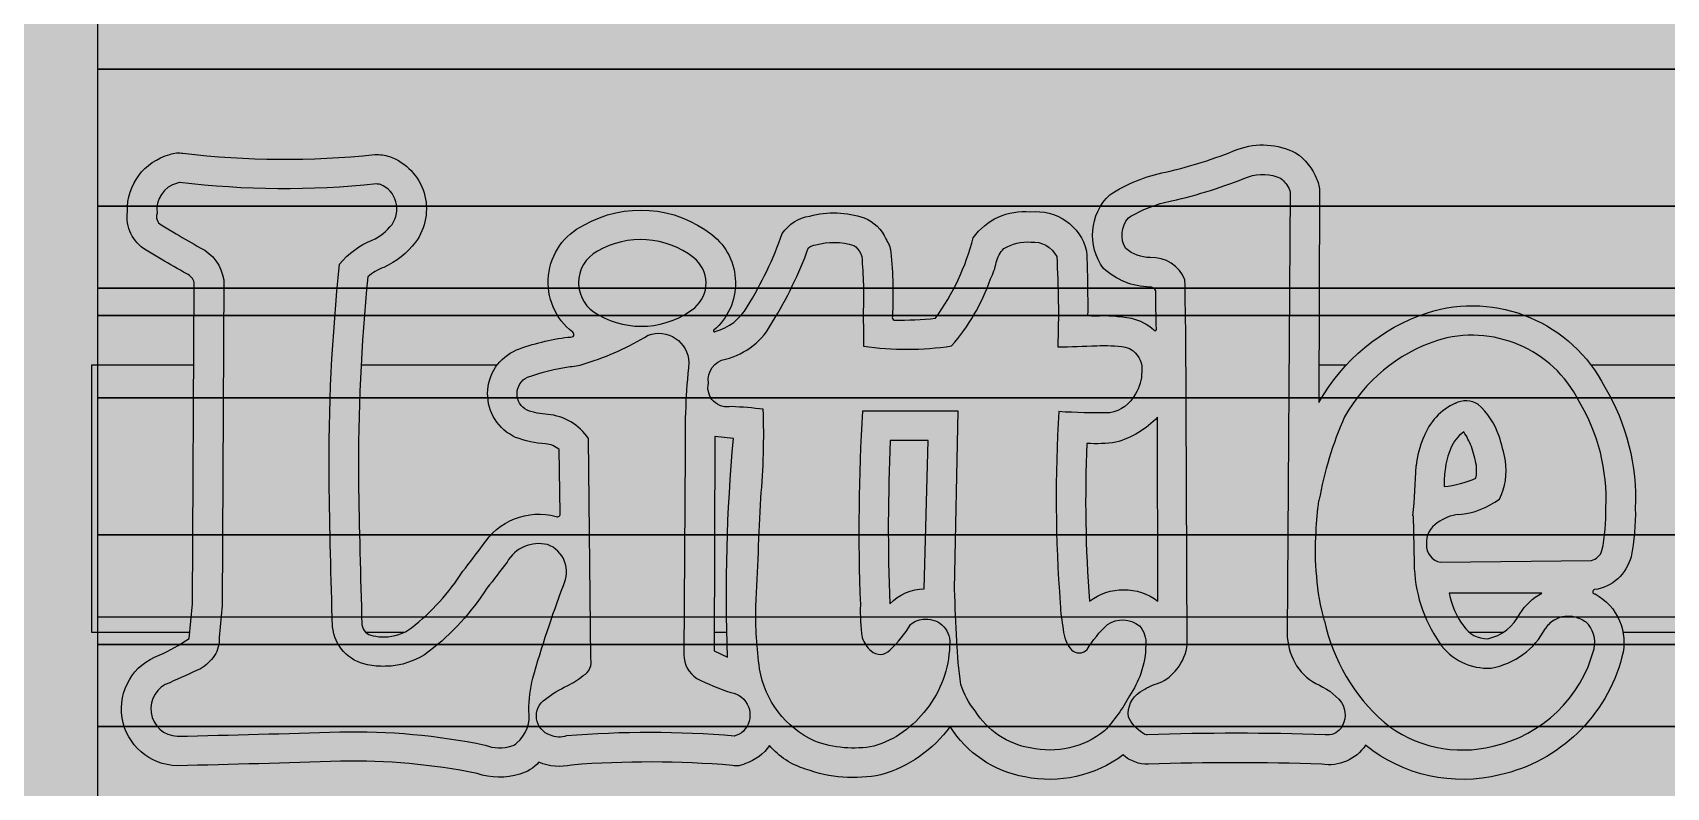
# Model space of a CAD drawing. Header units: metres. Extents: x 5916 to 6101, y 1788 to 1857.
# Drawn here: x 6023.633 to 6025.424, y 1793.426 to 1794.252 of the extents above; entities that cross this region are included whole.
import ezdxf

# ---------------------------------------------------------------- set-up
doc = ezdxf.new("R2010")
doc.units = ezdxf.units.M
doc.header["$LTSCALE"] = 0.02
for name, color, linetype in [('A-Cotas', 7, 'Continuous'), ('A-Paredes Externas', 3, 'Continuous'), ('A-Puertas', 7, 'Continuous'), ('HATCH', 8, 'Continuous'), ('PIZZA', 7, 'Continuous')]:
    doc.layers.add(name, color=color, linetype=linetype)
doc.layers.add('A-PAREDES FRONTALES', color=7, linetype='Continuous', lineweight=30)

# ---------------------------------------------------------------- blocks, each defined once
blk = doc.blocks.new('28 inch Little Caesars Orange Face on Raceway')
h = blk.add_hatch(color=256)
h.paths.add_polyline_path([(11.909, 27.868, 0.078674), (11.239, 27.957, -0.055838), (2.619, 28.013, 0.143685), (2.028, 27.957, 0.348883), (0.118, 25.401, 0.298974), (0.956, 23.66), (1.637, 23.251, 0.000718), (2.788, 22.592, -0.231194), (3.125, 22.209), (3.051, 7.775), (2.89, 6.226, -0.052646), (1.552, 5.474, 0.834411), (2.358, 0.51, 0.002554), (9.705, 0.707, -0.055448), (15.838, 0.161, 0.16131), (17.766, 0.131, 0.14555), (18.616, 0.662, 0.160828), (20.088, 0.541, -0.03992), (27.314, 0.525, 0.199307), (27.906, 0.616, 0.173846), (28.983, 1.421, 0.147356), (30.607, 0.358, 0.138501), (33.993, 0.101, 0.166298), (37.104, 2.27, 0.213254), (40.459, 0.009, 0.215112), (44.878, 0.996, 0.194872), (46.018, 0.579, -0.01701), (53.806, 0.579, 0.294743), (55.781, 1.429, 0.234596), (61.819, 0.097, 0.280573), (67.305, 5.394, 0.351825), (66.095, 8.221, -0.969961), (66.073, 8.416, 0.303948), (67.712, 9.897, 0.053861), (67.905, 12.066, 0.145872), (66.537, 17.509, 0.36602), (58.556, 20.854, 0.186652), (53.683, 16.818), (53.709, 26.269, 0.121948), (53.592, 26.836, 0.157462), (52.631, 28.037, 0.207138), (50.047, 28.195, -0.039842), (46.788, 27.166, 0.097758), (44.28, 26.146, 0.378469), (44.001, 22.844, 0.183482), (46.077, 22.005, -0.273636), (46.357, 21.843, 0.010393), (46.376, 20.109, -0.915173), (46.267, 20.078, 0.125207), (45.256, 20.605, 0.057324), (43.633, 20.714, -0.077641), (43.286, 20.749, 0.011404), (43.241, 23.622, 0.378434), (40.709, 25.38, 0.272374), (38.145, 24.217, -0.091431), (36.451, 20.606, -0.028896), (34.584, 20.524, -0.375431), (34.512, 20.689, 0.033406), (34.445, 23.577, 0.104045), (34.214, 24.166, 0.196022), (33.24, 25.114, 0.146645), (30.79, 25.196, 0.199415), (29.56, 24.417, -0.056106), (27.984, 21.122, -0.203366), (26.541, 20.012, -1.08203), (26.483, 20.072, 0.473144), (26.397, 24.358, 0.304128), (20.632, 24.786, 0.555068), (20.136, 19.98, -0.479203), (20.161, 19.784, -0.07808), (19.925, 19.754, 0.057035), (17.612, 19.184, 0.651295), (17.569, 15.255, 0.074403), (18.919, 14.967, -0.150813), (19.53, 14.707), (19.572, 11.851, -0.668482), (19.397, 11.704, 0.331682), (16.088, 10.397, -0.003248), (15.202, 9.245, -0.085232), (12.888, 6.699, -0.159045), (11.683, 6.295, -0.065043), (11.162, 6.346, -0.33093), (10.661, 6.845, -0.004211), (10.509, 13.34, -0.027508), (10.931, 22.458, -0.098852), (11.641, 22.89, 0.120649), (13.07, 24.017, 0.501281)])
h.paths.add_polyline_path([(11.312, 26.635, -0.055412), (11.495, 26.61, -0.486336), (12.016, 24.816, -0.11467), (11.129, 24.11, 0.134879), (9.661, 23.027, 0.028816), (9.187, 13.324, 0.004249), (9.341, 6.748, 0.335981), (10.908, 5.047, 0.06037), (11.709, 4.973, 0.159156), (13.691, 5.647, 0.084143), (16.283, 8.48, 0.003273), (17.185, 9.655, -0.332095), (19.002, 10.44, -0.455011), (19.717, 8.61, 0.019789), (18.34, 4.437, 0.055681), (18.159, 2.991, -0.269798), (17.624, 1.537, -0.156288), (17.396, 1.401, -0.176676), (16.202, 1.437, 0.056398), (9.67, 2.029, -0.002545), (2.361, 1.833, -0.838439), (2.026, 4.239, 0.005453), (3.403, 4.866, 0.116377), (4.036, 5.453, 0.1716), (4.239, 6.266), (4.374, 7.703), (4.448, 22.331, 0.248872), (3.393, 23.77, -0.000679), (2.307, 24.391), (1.637, 24.793, -0.356494), (1.451, 25.314, -0.377749), (2.365, 26.678, -0.007395), (2.438, 26.698, -0.138712), (2.464, 26.699, 0.055423)], flags=16)
h.paths.add_polyline_path([(21.247, 23.613, -0.305913), (25.566, 23.329, -0.47705), (25.622, 21.076, -0.307148), (21.29, 20.763, -0.609239)], flags=16)
h.paths.add_polyline_path([(18.109, 17.958, -0.053892), (20.019, 18.432, 0.089422), (20.744, 18.589, 0.062996), (23.537, 19.846, -0.50774), (25.363, 18.623, 0.029928), (25.192, 14.607), (25.136, 5.491, 0.256333), (25.715, 4.433, 0.041625), (27.248, 3.798, -0.577274), (27.881, 2.151, -0.173846), (27.519, 1.881, 0.021049), (27.414, 1.844, 0.040563), (19.858, 1.849, -0.181585), (19.132, 1.879, -0.627143), (18.914, 3.499, -0.04992), (19.885, 4.097, 0.064605), (20.614, 4.564, 0.338433), (20.95, 5.323), (20.846, 15.198, 0.228242), (19.02, 16.285, -0.071967), (18.083, 16.475, -0.623771)], flags=16)
h.paths.add_polyline_path([(27.01, 18.77, 0.218132), (29.12, 20.444, 0.052259), (30.728, 23.753, -0.161905), (31.061, 23.898, -0.148405), (32.772, 23.875, -0.137968), (33.071, 23.529, -0.051779), (33.129, 23.383, -0.033766), (33.194, 20.825, -0.006985), (33.204, 19.347, 0.070986), (37.168, 19.36, 0.096825), (38.92, 22.372, 0.066439), (39.179, 23.106, -0.152393), (39.523, 23.731, -0.158738), (40.73, 24.027, -0.301854), (41.894, 23.38, -0.024867), (41.941, 19.318, 0.004974), (43.694, 19.371, -0.046024), (44.979, 19.311, -0.099325), (45.329, 19.139, -0.261512), (45.718, 18.209, -0.141051), (45.431, 17.204, -0.233407), (44.285, 16.357, -0.019151), (41.988, 16.41, 0.033908), (42.053, 7.794, 0.033627), (42.192, 6.621, 0.166434), (42.565, 5.71, 0.42436), (43.264, 5.733, -0.067566), (44.171, 6.845, -0.336626), (45.615, 6.787, -0.214301), (45.899, 5.935, -0.080011), (45.679, 4.655, -0.065934), (45.17, 3.654, -0.0609), (44.046, 2.074, -0.226781), (40.707, 1.309, -0.214729), (38.226, 2.97, -0.095996), (37.592, 4.159, -0.023556), (37.399, 6.112, -0.003646), (37.305, 8.431), (37.468, 16.43), (33.162, 16.43, 0.024786), (33.069, 7.732, 0.043349), (33.15, 6.263, 0.127742), (33.558, 5.661, 0.398291), (34.399, 5.694, 0.057591), (35.329, 6.853, -0.195998), (35.988, 7.092, -0.475909), (37.077, 5.892, -0.164919), (36.038, 3.052, -0.163311), (33.679, 1.387, -0.138107), (31.02, 1.616, -0.250536), (28.537, 4.863, -0.039132), (28.369, 7.665, 0.000743), (28.593, 12.525, 0.031026), (28.705, 16.522, 0.01014), (27.285, 16.643, -0.553786), (26.239, 17.689, -0.408476)], flags=16)
h.paths.add_polyline_path([(26.533, 15.289), (27.361, 15.198, 0.031576), (27.102, 5.377), (26.494, 5.662)], flags=16)
h.paths.add_polyline_path([(34.416, 15.108), (36.112, 15.108), (35.944, 8.457, 0.192704), (34.39, 7.784, -0.021186)], flags=16)
h.paths.add_polyline_path([(45.122, 25.114, -0.092613), (47.061, 25.872, 0.039794), (50.518, 26.958, -0.193517), (51.96, 26.892, -0.142025), (52.355, 26.367, 0.015725), (52.387, 26.29, 0.001206), (52.387, 26.284), (52.251, 6.443, 0.111854), (52.593, 5.143, 0.14115), (53.538, 4.198, -0.129498), (54.692, 3.354, -0.308153), (54.66, 2.182, -0.266729), (53.963, 1.897, 0.017251), (45.973, 1.9, -0.194872), (45.765, 1.976, -0.153282), (45.127, 2.696, -0.305083), (45.652, 3.82, -0.086381), (46.498, 4.225, 0.130788), (47.308, 4.857, 0.140067), (47.764, 5.964), (47.697, 20.186, -0.002118), (47.66, 22.323, 0.327109), (46.095, 23.327, -0.163851), (44.998, 23.73, -0.325865)], flags=16)
h.paths.add_polyline_path([(43.255, 14.984, 0.053876), (44.56, 15.036, 0.135886), (46.432, 16.159), (46.445, 7.898, 0.336535), (43.372, 7.898, -0.030999)], flags=16)
h.paths.add_polyline_path([(54.837, 16.173, -0.18624), (58.964, 19.596, -0.367595), (65.378, 16.87, -0.148101), (66.582, 12.093, -0.058795), (66.408, 10.168, -0.259974), (65.933, 9.731), (59.152, 9.649, -0.383637), (58.515, 10.452, -0.28427), (59.004, 11.412, -0.140461), (59.988, 11.79, 0.138344), (61.795, 12.487, 0.155085), (62.064, 14.204, 0.038544), (61.779, 15.308, 0.130754), (60.834, 16.743, 0.268838), (59.816, 16.795, 0.196008), (58.391, 15.26, 0.077083), (58.049, 13.973, -0.016827), (57.912, 11.736), (57.964, 9.598, 0.150262), (59.098, 6.032, 0.266105), (61.427, 4.896, 0.233201), (63.867, 6.677, -0.123162), (64.318, 7.083, -0.194353), (65.172, 7.197, -0.08068), (65.678, 6.967, -0.271334), (66.049, 5.754, -0.280292), (61.51, 1.383, -0.235077), (56.611, 2.459, -0.158929), (53.934, 7.009, -0.051974), (53.583, 9.003, -0.041299), (53.556, 11.024, -0.025661), (53.686, 12.414, -0.06039)], flags=16)
h.paths.add_polyline_path([(59.618, 14.764, -0.168977), (60.199, 15.499, -0.045028), (60.539, 14.846, -0.036408), (60.759, 13.989, -0.091868), (60.736, 13.427, -0.083605), (59.312, 13.046, -0.054846), (59.36, 13.796, -0.083442)], flags=16)
h.paths.add_polyline_path([(59.539, 8.251), (63.698, 8.251, 0.132553), (62.718, 7.337, -0.230401), (61.273, 6.213, -0.256138), (60.181, 6.791, -0.110418)], flags=16)
at = {"true_color": 0xf57a00}
for points in [[(9.187, 13.324, -0.028816), (9.661, 23.027, -0.134879), (11.129, 24.11, 0.11467), (12.016, 24.816, 0.486336), (11.495, 26.61, 0.055412), (11.312, 26.635, -0.055486), (2.454, 26.701, 0.046604), (2.445, 26.7, 0.00812), (2.365, 26.678, 0.377749), (1.451, 25.314, 0.356494), (1.637, 24.793), (2.307, 24.391, 0.000679), (3.393, 23.77, -0.248872), (4.448, 22.331), (4.374, 7.703), (4.239, 6.266, -0.1716), (4.036, 5.453, -0.116377), (3.403, 4.866, -0.005453), (2.026, 4.239, 0.838439), (2.361, 1.833, 0.002545), (9.67, 2.029, -0.056398), (16.202, 1.437, 0.176676), (17.396, 1.401, 0.156288), (17.624, 1.537, 0.269798), (18.159, 2.991, -0.055681), (18.34, 4.437, -0.019789), (19.717, 8.61, 0.455011), (19.002, 10.44, 0.332095), (17.185, 9.655, -0.003273), (16.283, 8.48, -0.084143), (13.691, 5.647, -0.159156), (11.709, 4.973, -0.06037), (10.908, 5.047, -0.335981), (9.341, 6.748, -0.004249)], [(52.387, 26.273, -0.003225), (52.387, 26.29, -0.015725), (52.355, 26.367, 0.142025), (51.96, 26.892, 0.193517), (50.518, 26.958, -0.039794), (47.061, 25.872, 0.092613), (45.122, 25.114, 0.325865), (44.998, 23.73, 0.163851), (46.095, 23.327, -0.327109), (47.66, 22.323, 0.000371), (47.665, 21.949), (52.358, 22.082)], [(33.162, 16.43), (37.468, 16.43), (37.305, 8.431, 0.003646), (37.399, 6.112, 0.023556), (37.592, 4.159, 0.095996), (38.226, 2.97, 0.214729), (40.707, 1.309, 0.226781), (44.046, 2.074, 0.0609), (45.17, 3.654, 0.065934), (45.679, 4.655, 0.080011), (45.899, 5.935, 0.214301), (45.615, 6.787, 0.336626), (44.171, 6.845, 0.067566), (43.264, 5.733, -0.42436), (42.565, 5.71, -0.166434), (42.192, 6.621, -0.033627), (42.053, 7.794, -0.033908), (41.988, 16.41, 0.019151), (44.285, 16.357, 0.233407), (45.431, 17.204, 0.141051), (45.718, 18.209, 0.261512), (45.329, 19.139, 0.099325), (44.979, 19.311, 0.046024), (43.694, 19.371, -0.004974), (41.941, 19.318, 0.024867), (41.894, 23.38, 0.301854), (40.73, 24.027, 0.158738), (39.523, 23.731, 0.150402), (39.181, 23.115, -0.067234), (38.92, 22.372, -0.096825), (37.168, 19.36, -0.070986), (33.204, 19.347, 0.006985), (33.194, 20.825, 0.033766), (33.129, 23.383, 0.051779), (33.071, 23.529, 0.137968), (32.772, 23.875, 0.148405), (31.061, 23.898, 0.161905), (30.728, 23.753, -0.052259), (29.12, 20.444, -0.218132), (27.01, 18.77, 0.408476), (26.239, 17.689, 0.553786), (27.285, 16.643, -0.01014), (28.705, 16.522, -0.031026), (28.593, 12.525, -0.000743), (28.369, 7.665, 0.039132), (28.537, 4.863, 0.250536), (31.02, 1.616, 0.138107), (33.679, 1.387, 0.163311), (36.038, 3.052, 0.164919), (37.077, 5.892, 0.475909), (35.988, 7.092, 0.195998), (35.329, 6.853, -0.057591), (34.399, 5.694, -0.401335), (33.553, 5.665, -0.126614), (33.15, 6.263, -0.043349), (33.069, 7.732, -0.024786)], [(52.358, 22.082), (47.665, 21.949, 0.001747), (47.697, 20.186), (47.738, 11.53), (52.287, 11.658)], [(58.049, 13.973, -0.077083), (58.391, 15.26, -0.196008), (59.816, 16.795, -0.268838), (60.834, 16.743, -0.130754), (61.779, 15.308, -0.038544), (62.064, 14.204, -0.155085), (61.795, 12.487, -0.139427), (59.973, 11.788, 0.138441), (59.004, 11.412, 0.28427), (58.515, 10.452, 0.383637), (59.152, 9.649), (65.933, 9.731, 0.259974), (66.408, 10.168, 0.058795), (66.582, 12.093, 0.148101), (65.378, 16.87, 0.367595), (58.964, 19.596, 0.18624), (54.837, 16.173, 0.06039), (53.686, 12.414, 0.025661), (53.556, 11.024, 0.041299), (53.583, 9.003, 0.051974), (53.934, 7.009, 0.158929), (56.611, 2.459, 0.235077), (61.51, 1.383, 0.280292), (66.049, 5.754, 0.271334), (65.678, 6.967, 0.08068), (65.172, 7.197, 0.194353), (64.318, 7.083, 0.123162), (63.867, 6.677, -0.233201), (61.427, 4.896, -0.266105), (59.098, 6.032, -0.150262), (57.964, 9.598), (57.912, 11.736, 0.016827)], [(52.251, 6.443), (52.287, 11.658), (47.738, 11.53), (47.764, 5.964, -0.140067), (47.308, 4.857, -0.130788), (46.498, 4.225, 0.086381), (45.652, 3.82, 0.305083), (45.127, 2.696, 0.153282), (45.765, 1.976, 0.194872), (45.973, 1.9, -0.017251), (53.963, 1.897, 0.266729), (54.66, 2.182, 0.308153), (54.692, 3.354, 0.129498), (53.538, 4.198, -0.14115), (52.593, 5.143, -0.111854)]]:
    blk.add_hatch(color=30, dxfattribs=at).paths.add_polyline_path(points)
h = blk.add_hatch(color=30, dxfattribs=at)
h.paths.add_polyline_path([(25.192, 14.607, -0.029928), (25.363, 18.623, 0.50774), (23.537, 19.846, -0.062996), (20.744, 18.589, -0.089422), (20.019, 18.432, 0.053892), (18.109, 17.958, 0.623771), (18.083, 16.475, 0.071967), (19.02, 16.285, -0.228242), (20.846, 15.198), (20.95, 5.323, -0.338433), (20.614, 4.564, -0.064605), (19.885, 4.097, 0.04992), (18.914, 3.499, 0.627143), (19.132, 1.879, 0.181585), (19.858, 1.849, -0.040563), (27.414, 1.844, -0.021049), (27.519, 1.881, 0.173846), (27.881, 2.151, 0.577274), (27.248, 3.798, -0.041625), (25.715, 4.433, -0.259126), (25.136, 5.504)])
h.paths.add_polyline_path([(25.58, 23.318, 0.307148), (21.247, 23.613, 0.609239), (21.29, 20.763, 0.307148), (25.622, 21.076, 0.473358)])
for p, q in [((57.912, 11.736), (57.964, 9.598)), ((59.152, 9.649), (65.933, 9.731))]:
    blk.add_line(p, q)
for points in [[(19.572, 11.851), (19.53, 14.707, 0.150813), (18.919, 14.967, -0.074403), (17.569, 15.255, -0.651295), (17.612, 19.184, -0.057035), (19.925, 19.754, 0.07808), (20.161, 19.784, 0.479203), (20.136, 19.98, -0.555068), (20.632, 24.786, -0.304128), (26.397, 24.358, -0.47326), (26.482, 20.071, 1.068548), (26.541, 20.012, 0.203366), (27.984, 21.122, 0.056106), (29.56, 24.417, -0.199415), (30.79, 25.196, -0.146645), (33.24, 25.114, -0.196022), (34.214, 24.166, -0.104045), (34.445, 23.577, -0.033406), (34.512, 20.689, 0.375431), (34.584, 20.524, 0.028896), (36.451, 20.606, 0.091431), (38.145, 24.217, -0.272374), (40.709, 25.38, -0.378434), (43.241, 23.622, -0.011404), (43.286, 20.749, 0.074658), (43.62, 20.713, -0.057796), (45.256, 20.605, -0.125207), (46.267, 20.078, 0.915173), (46.376, 20.109, -0.010393), (46.357, 21.843, 0.273636), (46.077, 22.005, -0.183482), (44.001, 22.844, -0.378469), (44.28, 26.146, -0.097758), (46.788, 27.166, 0.039842), (50.047, 28.195, -0.207138), (52.631, 28.037, -0.157462), (53.592, 26.836, -0.121948), (53.709, 26.269), (53.683, 16.818, -0.186652), (58.556, 20.854, -0.36602), (66.537, 17.509, -0.145872), (67.905, 12.066, -0.053861), (67.712, 9.897, -0.304074), (66.072, 8.416, 0.96544), (66.095, 8.221, -0.351825), (67.305, 5.394, -0.280573), (61.819, 0.097, -0.234596), (55.781, 1.429, -0.294743), (53.806, 0.579, 0.01701), (46.018, 0.579, -0.194872), (44.878, 0.996, -0.215112), (40.459, 0.009, -0.213254), (37.104, 2.27, -0.166298), (33.993, 0.101, -0.138501), (30.607, 0.358, -0.147356), (28.983, 1.421, -0.173846), (27.906, 0.616, -0.199307), (27.314, 0.525, 0.03992), (20.088, 0.541, -0.160828), (18.616, 0.662, -0.14555), (17.766, 0.131, -0.16131), (15.838, 0.161, 0.055448), (9.705, 0.707, -0.002554), (2.358, 0.51, -0.834411), (1.552, 5.474, 0.052646), (2.89, 6.226), (3.051, 7.775), (3.125, 22.209, 0.231194), (2.788, 22.592, -0.000718), (1.637, 23.251), (0.956, 23.66, -0.298974), (0.118, 25.401, -0.348883), (2.028, 27.957, -0.143685), (2.619, 28.013, 0.055838), (11.239, 27.957, -0.078674), (11.909, 27.868, -0.501281), (13.07, 24.017, -0.120649), (11.641, 22.89, 0.098852), (10.931, 22.458, 0.027508), (10.509, 13.34, 0.004211), (10.661, 6.845, 0.33093), (11.162, 6.346, 0.065043), (11.683, 6.295, 0.159045), (12.888, 6.699, 0.085232), (15.202, 9.245, 0.003248), (16.088, 10.397, -0.331682), (19.397, 11.704, 0.668482)], [(52.387, 26.273), (52.251, 6.443, 0.111854), (52.593, 5.143, 0.14115), (53.538, 4.198, -0.129498), (54.692, 3.354, -0.308153), (54.66, 2.182, -0.266729), (53.963, 1.897, 0.017251), (45.973, 1.9, -0.194872), (45.765, 1.976, -0.153282), (45.127, 2.696, -0.305083), (45.652, 3.82, -0.086381), (46.498, 4.225, 0.130788), (47.308, 4.857, 0.140067), (47.764, 5.964), (47.697, 20.186, -0.002118), (47.66, 22.323, 0.327109), (46.095, 23.327, -0.163851), (44.998, 23.73, -0.325865), (45.122, 25.114, -0.092613), (47.061, 25.872, 0.039794), (50.518, 26.958, -0.193517), (51.96, 26.892, -0.142025), (52.355, 26.367, 0.015725), (52.387, 26.29, 0.003225)], [(25.58, 23.318, 0.307148), (21.247, 23.613, 0.609239), (21.29, 20.763, 0.307148), (25.622, 21.076, 0.473358)], [(45.329, 19.139, -0.261512), (45.718, 18.209, -0.141051), (45.431, 17.204, -0.233407), (44.285, 16.357, -0.019151), (41.988, 16.41, 0.033908), (42.053, 7.794, 0.033627), (42.192, 6.621, 0.166434), (42.565, 5.71, 0.42436), (43.264, 5.733, -0.067566), (44.171, 6.845, -0.336626), (45.615, 6.787, -0.214301), (45.899, 5.935, -0.080011), (45.679, 4.655, -0.065934), (45.17, 3.654, -0.0609), (44.046, 2.074, -0.226781), (40.707, 1.309, -0.214729), (38.226, 2.97, -0.095996), (37.592, 4.159, -0.023556), (37.399, 6.112, -0.003646), (37.305, 8.431), (37.468, 16.43), (33.162, 16.43, 0.024786), (33.069, 7.732, 0.043349), (33.15, 6.263, 0.126614), (33.553, 5.665, 0.401335), (34.399, 5.694, 0.057591), (35.329, 6.853, -0.195998), (35.988, 7.092, -0.475909), (37.077, 5.892, -0.164919), (36.038, 3.052, -0.163311), (33.679, 1.387, -0.138107), (31.02, 1.616, -0.250536), (28.537, 4.863, -0.039132), (28.369, 7.665, 0.000743), (28.593, 12.525, 0.031026), (28.705, 16.522, 0.01014), (27.285, 16.643, -0.553786), (26.239, 17.689, -0.408476), (27.01, 18.77, 0.218132), (29.12, 20.444, 0.052259), (30.728, 23.753, -0.161905), (31.061, 23.898, -0.148405), (32.772, 23.875, -0.137968), (33.071, 23.529, -0.051779), (33.129, 23.383, -0.033766), (33.194, 20.825, -0.006985), (33.204, 19.347, 0.070986), (37.168, 19.36, 0.096825), (38.92, 22.372, 0.067234), (39.181, 23.115, -0.150402), (39.523, 23.731, -0.158738), (40.73, 24.027, -0.301854), (41.894, 23.38, -0.024867), (41.941, 19.318, 0.004974), (43.694, 19.371, -0.046024), (44.979, 19.311, -0.099325)], [(20.95, 5.323), (20.846, 15.198, 0.228242), (19.02, 16.285, -0.071967), (18.083, 16.475, -0.623771), (18.109, 17.958, -0.053892), (20.019, 18.432, 0.089422), (20.744, 18.589, 0.062996), (23.537, 19.846, -0.50774), (25.363, 18.623, 0.029928), (25.192, 14.607), (25.136, 5.491, 0.256333), (25.715, 4.433, 0.041625), (27.248, 3.798, -0.577274), (27.881, 2.151, -0.173846), (27.519, 1.881, 0.021049), (27.414, 1.844, 0.040563), (19.858, 1.849, -0.181585), (19.132, 1.879, -0.627143), (18.914, 3.499, -0.04992), (19.885, 4.097, 0.064605), (20.614, 4.564, 0.338433)], [(46.445, 7.898), (46.432, 16.159, -0.135886), (44.56, 15.036, -0.053876), (43.255, 14.984, 0.030999), (43.372, 7.898, -0.336535)], [(63.698, 8.251), (59.539, 8.251, 0.110418), (60.181, 6.791, 0.256138), (61.273, 6.213, 0.230401), (62.718, 7.337, -0.132553)]]:
    blk.add_lwpolyline(points, format="xyb", close=True)
for points in [[(17.624, 1.537, 0.269798), (18.159, 2.991, -0.055681), (18.34, 4.437, -0.019789), (19.717, 8.61, 0.455011), (19.002, 10.44, 0.332095), (17.185, 9.655, -0.003273), (16.283, 8.48, -0.084143), (13.691, 5.647, -0.159156), (11.709, 4.973, -0.06037), (10.908, 5.047, -0.335981), (9.341, 6.748, -0.004249), (9.187, 13.324, -0.028816), (9.661, 23.027, -0.134879), (11.129, 24.11, 0.11467), (12.016, 24.816, 0.486336), (11.495, 26.61, 0.055412), (11.312, 26.635, -0.055423), (2.464, 26.699, 0.099335), (2.445, 26.7, 0.00812), (2.365, 26.678, 0.377749), (1.451, 25.314, 0.356494), (1.637, 24.793), (2.307, 24.391, 0.000679), (3.393, 23.77, -0.248872), (4.448, 22.331), (4.374, 7.703), (4.239, 6.266, -0.1716), (4.036, 5.453, -0.116377), (3.403, 4.866, -0.005453), (2.026, 4.239, 0.838439), (2.361, 1.833, 0.002545), (9.67, 2.029, -0.056398), (16.202, 1.437, 0.176676), (17.396, 1.401)], [(59.816, 16.795, -0.268838), (60.834, 16.743, 6.899899)], [(60.736, 13.427, 0.091868), (60.759, 13.989, 0.036408), (60.539, 14.846, 0.045028), (60.199, 15.499, 0.168977), (59.618, 14.764, 0.083442), (59.36, 13.796, 0.054846), (59.312, 13.046, 0.083605), (60.736, 13.427, -0.130079)], [(27.361, 15.198), (26.533, 15.289), (26.494, 5.662), (27.102, 5.377, -0.031576), (27.361, 15.198, -2.322834)], [(35.944, 8.457), (36.112, 15.108), (34.416, 15.108, 0.021186), (34.39, 7.784, -0.192704), (35.944, 8.457, -1.756127)], [(53.934, 7.009, -0.051974), (53.583, 9.003, -0.041299), (53.556, 11.024, -0.025661), (53.686, 12.414, 5.852653)], [(59.973, 11.788, 0.138441), (59.004, 11.412, 0.28427), (58.515, 10.452, 0.383637), (59.152, 9.649, -0.868253)], [(64.318, 7.083, -0.194353), (65.172, 7.197, -0.08068), (65.678, 6.967, -3.478297)]]:
    blk.add_lwpolyline(points, format="xyb")
at = {"color": 8}
for points in [[(3.106, 18.5), (-1.5, 18.5), (-1.5, 6.5), (2.919, 6.5)], [(16.741, 18.5), (10.624, 18.5)], [(54.906, 18.5), (53.688, 18.5)], [(72.468, 18.5), (65.916, 18.5)], [(10.842, 6.5), (12.561, 6.5)], [(26.497, 6.5), (27.069, 6.5)], [(60.444, 6.5), (61.972, 6.5)], [(67.355, 6.5), (73.662, 6.5)]]:
    blk.add_lwpolyline(points, dxfattribs=at)
for centre, radius, start, end in [((60.568, 14.46), 5.38, 26.61158, 107.34432), ((61.336, 12.536), 7.447, 108.57086, 150.77055), ((69.764, 9.546), 16.332, 156.06118, 169.88472), ((60.986, 14.279), 2.774, 114.93474, 159.29417), ((58.609, 14.25), 3.341, 18.46086, 48.25847), ((58.092, 12.493), 8.499, 357.29832, 30.99567), ((62.371, 13.515), 4.346, 156.32214, 173.9533), ((54.77, 12.909), 7.407, 10.06281, 18.89216), ((24.763, 14.89), 33.298, 354.56491, 358.42092), ((59.229, 13.768), 2.868, 333.46951, 8.73136), ((59.655, 15.341), 3.567, 275.11001, 306.85968), ((58.337, 11.869), 8.248, 348.09762, 1.55686), ((64.33, 9.658), 6.366, 180.54325, 214.72503), ((65.779, 10.375), 0.662, 283.42527, 341.71664), ((62.248, 8.838), 8.513, 192.40671, 228.52847), ((60.841, 8.26), 3.414, 279.88507, 332.39234), ((64.903, 5.979), 1.25, 117.94586, 146.03113), ((64.828, 6.044), 1.255, 346.62826, 47.35146), ((61.254, 7.498), 2.607, 214.20395, 273.8094), ((60.187, 7.299), 6.062, 282.60309, 345.23423), ((60.142, 6.844), 5.629, 231.15146, 284.06646), ((17.298, 1.826), 0.436, 283.02649, 318.55772)]:
    blk.add_arc(centre, radius, start, end)

msp = doc.modelspace()

# ---------------------------------------------------------------- hatches: boundary and pattern name
at = {"layer": 'A-Cotas', "true_color": 0xf57a00}
h = msp.add_hatch(color=30, dxfattribs=at)
h.dxf.hatch_style = 1
h.paths.add_polyline_path([(6031.3051, 1793.9722), (6023.7045, 1793.9722), (6023.7045, 1793.9422), (6031.3051, 1793.9422)])
h = msp.add_hatch(color=30, dxfattribs=at)
h.dxf.hatch_style = 1
h.paths.add_polyline_path([(6031.3051, 1793.6122), (6023.7045, 1793.6122), (6023.7045, 1793.5822), (6031.3051, 1793.5822)])
at = {"layer": 'A-Puertas', "true_color": 0xf57a00}
h = msp.add_hatch(color=30, dxfattribs=at)
h.dxf.hatch_style = 1
h.paths.add_polyline_path([(6023.7045, 1794.9322), (6022.8845, 1794.9322), (6021.6737, 1794.9322), (6021.6737, 1792.2922), (6023.7045, 1792.2922)])
at = {"layer": 'A-Puertas'}
h = msp.add_hatch(color=9, dxfattribs=at)
h.dxf.hatch_style = 1
h.paths.add_polyline_path([(6031.3051, 1794.3022), (6023.7045, 1794.3022), (6023.7045, 1794.2122), (6031.3051, 1794.2122)])
h = msp.add_hatch(color=8, dxfattribs=at)
h.dxf.hatch_style = 1
h.paths.add_polyline_path([(6022.0137, 1794.2122), (6020.7309, 1794.2122), (6020.7309, 1794.0622), (6022.0137, 1794.0622)])
h.paths.add_polyline_path([(6031.3051, 1794.2122), (6023.7045, 1794.2122), (6023.7045, 1794.0622), (6031.3051, 1794.0622)])
h = msp.add_hatch(color=9, dxfattribs=at)
h.dxf.hatch_style = 1
h.paths.add_polyline_path([(6031.3051, 1794.0622), (6023.7045, 1794.0622), (6023.7045, 1793.9722), (6031.3051, 1793.9722)])
h = msp.add_hatch(color=9, dxfattribs=at)
h.dxf.hatch_style = 1
h.paths.add_polyline_path([(6031.3051, 1793.9422), (6023.7045, 1793.9422), (6023.7045, 1793.8522), (6031.3051, 1793.8522)])
h = msp.add_hatch(color=9, dxfattribs=at)
h.dxf.hatch_style = 1
h.paths.add_polyline_path([(6031.3051, 1793.7022), (6023.7045, 1793.7022), (6023.7045, 1793.6122), (6031.3051, 1793.6122)])
h = msp.add_hatch(color=9, dxfattribs=at)
h.dxf.hatch_style = 1
h.paths.add_polyline_path([(6031.3051, 1793.5822), (6023.7045, 1793.5822), (6023.7045, 1793.4922), (6031.3051, 1793.4922)])
h = msp.add_hatch(color=8, dxfattribs=at)
h.dxf.hatch_style = 1
h.paths.add_polyline_path([(6031.3051, 1793.4922), (6023.7045, 1793.4922), (6023.7045, 1793.3422), (6031.3051, 1793.3422)])
at = {"layer": 'HATCH'}
h = msp.add_hatch(color=256, dxfattribs=at)
h.dxf.hatch_style = 1
h.paths.add_polyline_path([(6031.3051, 1793.8522), (6023.7045, 1793.8522), (6023.7045, 1793.7022), (6031.3051, 1793.7022)])

# ---------------------------------------------------------------- linework, layer by layer
at = {"layer": 'A-Paredes Externas', "color": 30, "true_color": 0xf57a00}
msp.add_lwpolyline([(6023.7045, 1792.2922), (6023.7045, 1794.9322), (6023.2245, 1794.9322), (6022.0137, 1794.9322), (6022.0137, 1792.2922)], dxfattribs=at)
at = {"layer": 'A-PAREDES FRONTALES'}
for points in [[(6023.7045, 1794.2122), (6031.3051, 1794.2122)], [(6023.7045, 1794.0622), (6031.3051, 1794.0622)], [(6023.7045, 1793.9722), (6031.3051, 1793.9722)], [(6023.7045, 1793.9422), (6031.3051, 1793.9422)], [(6023.7045, 1793.8522), (6031.3051, 1793.8522)], [(6023.7045, 1793.7022), (6031.3051, 1793.7022)], [(6023.7045, 1793.5822), (6031.3051, 1793.5822)], [(6023.7045, 1793.4922), (6031.3051, 1793.4922)]]:
    msp.add_lwpolyline(points, dxfattribs=at)
at = {"layer": 'A-Puertas', "color": 9}
msp.add_lwpolyline([(6023.7045, 1793.6122), (6031.3051, 1793.6122)], dxfattribs=at)

# ---------------------------------------------------------------- block references
at = {"layer": 'PIZZA', "color": 0, "xscale": 0.02438391508798564, "yscale": 0.02438391508798564, "zscale": 0.02438391508798564}
msp.add_blockref('28 inch Little Caesars Orange Face on Raceway', (6023.734, 1793.4369, -8.8447), dxfattribs=at)

doc.saveas('drawing.dxf')
